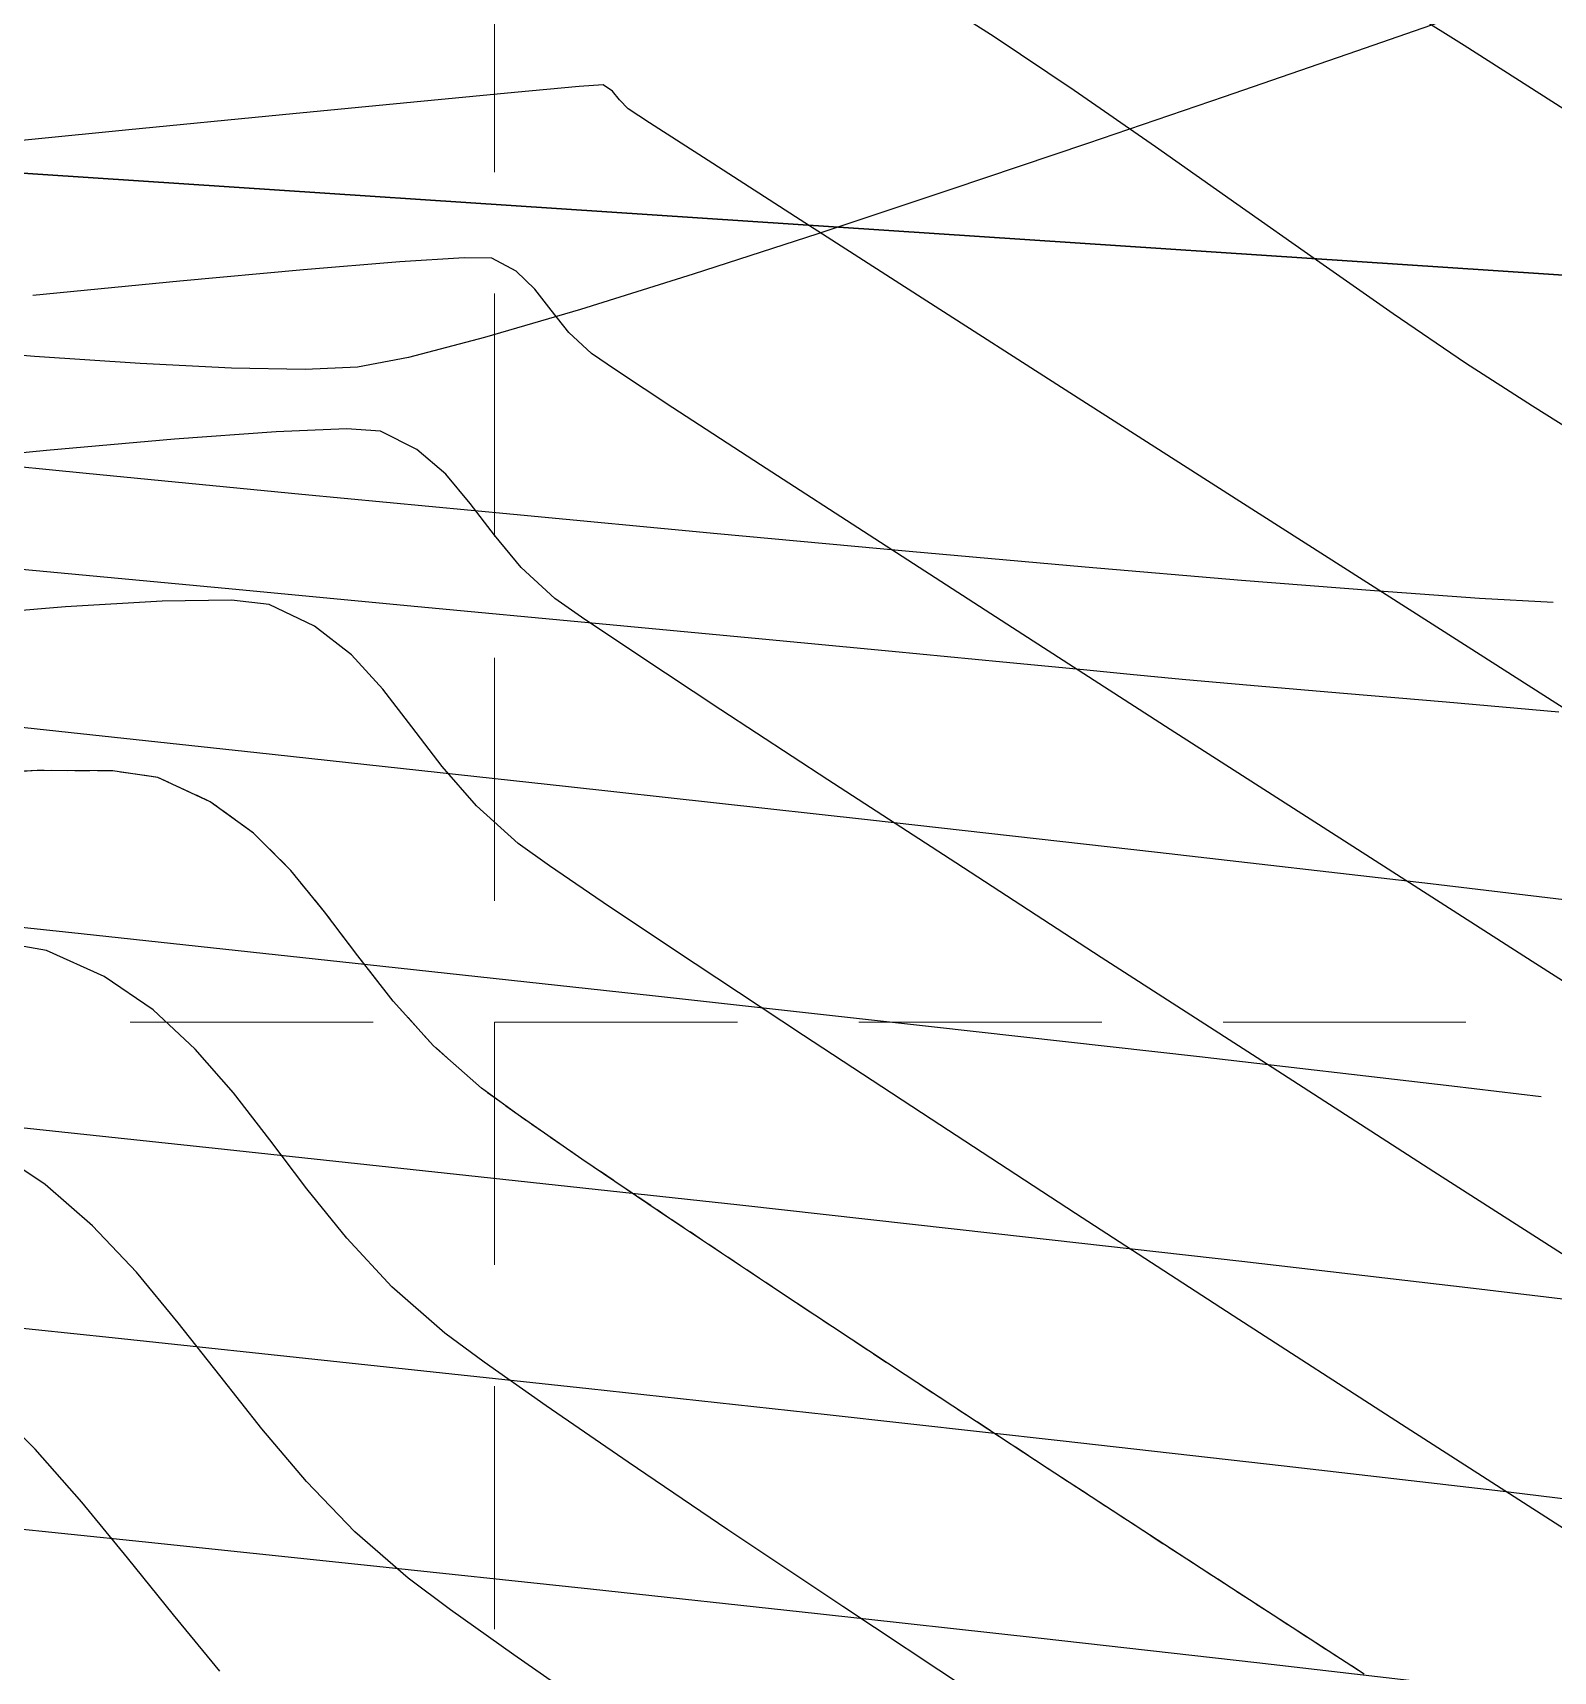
# Model space of a CAD drawing. Header units: inches. Extents: x 2547543 to 2548696, y 7125653 to 7126375.
# Drawn here: x 2547913.98 to 2547939.02, y 7125805.68 to 7125832.67 of the extents above; entities that cross this region are included whole.
import ezdxf

# ---------------------------------------------------------------- set-up
doc = ezdxf.new("R2010")
doc.units = ezdxf.units.IN
doc.header["$MEASUREMENT"] = 0
doc.linetypes.add('DASHED2', pattern=[0.375, 0.25, -0.125])
doc.linetypes.add('HIDDEN', pattern=[0.375, 0.25, -0.125])
for name, color, linetype in [('CONT-MJR', 6, 'Continuous'), ('CONT-MNR', 14, 'Continuous'), ('GRID', 254, 'HIDDEN'), ('V-100YR-LINE', 2, 'DASHED2'), ('V-AREA', 6, 'Continuous'), ('V-PROP-E', 3, 'Continuous'), ('V-TOPO-MAJR-E', 6, 'Continuous'), ('V-TOPO-MINR-E', 14, 'Continuous')]:
    doc.layers.add(name, color=color, linetype=linetype)

msp = doc.modelspace()

# ---------------------------------------------------------------- linework, layer by layer
at = {"layer": 'CONT-MJR', "color": 35, "extrusion": (0.08777152294051578, -0.9961406325216849, 0), "elevation": -6874690.301231584}
msp.add_lwpolyline([(3163527.567753972, 565), (3163525.449174487, 565)], dxfattribs=at)
at = {"layer": 'CONT-MJR', "color": 35, "extrusion": (0.07287548515807699, -0.9973410468154689, 0), "elevation": -6921198.102282679}
msp.add_lwpolyline([(3060441.226739746, 565.0000000000009), (3060439.549925094, 565.0000000000009)], dxfattribs=at)
at = {"layer": 'CONT-MJR', "color": 35, "extrusion": (0.04125547723404881, -0.9991486303839839, 0), "elevation": -7014643.815398176}
msp.add_lwpolyline([(2839729.281320843, 565), (2839728.123688196, 565)], dxfattribs=at)
at = {"layer": 'CONT-MJR', "color": 35, "elevation": 565}
for points in [[(2547919.707137979, 7125826.110133926), (2547919.143861894, 7125826.147502962)], [(2547920.306594815, 7125825.809177374), (2547919.707137979, 7125826.110133926)], [(2547921.185024237, 7125824.919045318), (2547920.779809097, 7125825.401248137)], [(2547921.580483646, 7125824.395268016), (2547921.185024237, 7125824.919045318)], [(2547923.943635014, 7125822.425117306), (2547923.014485636, 7125823.046767278)], [(2547929.178934283, 7125818.997628304), (2547927.074937813, 7125820.368023202)], [(2547934.218224983, 7125815.73576591), (2547931.576389498, 7125817.442701001)], [(2547937.055362261, 7125813.909347648), (2547934.218224983, 7125815.73576591)]]:
    msp.add_lwpolyline(points, dxfattribs=at)
at = {"layer": 'CONT-MJR', "color": 35, "extrusion": (0.09628706022591005, -0.9953536065303887, 0), "elevation": -6847385.232716126}
msp.add_lwpolyline([(3222200.409689536, 565.0000000000005), (3222197.927367536, 565.0000000000005)], dxfattribs=at)
at = {"layer": 'CONT-MJR', "color": 35, "extrusion": (0.6529266659377093, 0.7574211304865127, 0), "elevation": 7060856.150897035}
msp.add_lwpolyline([(2722792.383858102, 565), (2722793.008628475, 565)], dxfattribs=at)
at = {"layer": 'CONT-MJR', "color": 35, "extrusion": (0.7681717343890546, 0.640243849236923, 0), "elevation": 6519506.579380188}
msp.add_lwpolyline([(3842565.071019069, 565), (3842565.764422195, 565)], dxfattribs=at)
at = {"layer": 'CONT-MJR', "color": 35, "extrusion": (-0.6786477537336784, -0.7344639040499082, 0), "elevation": -6962801.972276941}
msp.add_lwpolyline([(-2964566.850818723, 565.0000000000009), (-2964567.600587599, 565.0000000000009)], dxfattribs=at)
at = {"layer": 'CONT-MJR', "color": 35, "extrusion": (-0.5727802353755594, -0.819708973943264, 0), "elevation": -7300501.042122757}
msp.add_lwpolyline([(-1992975.242081499, 565), (-1992975.778097014, 565)], dxfattribs=at)
at = {"layer": 'CONT-MJR', "color": 35, "extrusion": (0.5506976692618717, 0.8347047843816054, 0), "elevation": 7351093.848115473}
msp.add_lwpolyline([(1797407.853982069, 565.0000000000009), (1797409.495093485, 565.0000000000009)], dxfattribs=at)
at = {"layer": 'CONT-MJR', "color": 35, "extrusion": (-0.5477864266586717, -0.8366182108755007, 0), "elevation": -7357310.95508284}
msp.add_lwpolyline([(-1771785.48553529, 565), (-1771787.590987007, 565)], dxfattribs=at)
at = {"layer": 'CONT-MJR', "color": 35, "extrusion": (-0.5441470677578194, -0.8389898501475255, 0), "elevation": -7364938.004570242}
msp.add_lwpolyline([(-1739803.9353621, 565.0000000000009), (-1739806.792911825, 565.0000000000009)], dxfattribs=at)
at = {"layer": 'CONT-MJR', "color": 35, "extrusion": (-0.5398593132585144, -0.8417552624653113, 0), "elevation": -7373718.906475691}
msp.add_lwpolyline([(-1702194.034513065, 565.0000000000005), (-1702197.578726839, 565.0000000000005)], dxfattribs=at)
at = {"layer": 'CONT-MJR', "color": 35, "extrusion": (0.7085776115070971, 0.7056328850548971, 0), "elevation": 6833600.232175369}
msp.add_lwpolyline([(3251297.044705305, 570.0000000000009), (3251298.173342087, 570.0000000000009)], dxfattribs=at)
at = {"layer": 'CONT-MJR', "color": 35, "extrusion": (0.7498110102319872, 0.6616520603269417, 0), "elevation": 6625260.415053982}
msp.add_lwpolyline([(3657176.579761244, 570), (3657177.742305584, 570)], dxfattribs=at)
at = {"layer": 'CONT-MJR', "color": 35, "extrusion": (0.7722527259889972, 0.6353154548746339, 0), "elevation": 6494770.388256906}
msp.add_lwpolyline([(3884194.186086856, 570.0000000000009), (3884195.374418841, 570.0000000000009)], dxfattribs=at)
at = {"layer": 'CONT-MJR', "color": 35, "extrusion": (0.7794438115199545, 0.6264721419849775, 0), "elevation": 6450076.921063008}
msp.add_lwpolyline([(3957967.288927248, 570), (3957968.492014559, 570)], dxfattribs=at)
at = {"layer": 'CONT-MJR', "color": 35, "extrusion": (0.7727363899276568, 0.6347270844083878, 0), "elevation": 6491810.095614647}
msp.add_lwpolyline([(3889137.391588766, 570.0000000000009), (3889138.597469056, 570.0000000000009)], dxfattribs=at)
at = {"layer": 'CONT-MNR', "color": 35, "extrusion": (-0.5310210746794198, -0.8473586125403542, 0), "elevation": -7391144.050311334}
msp.add_lwpolyline([(-1624950.385049787, 561), (-1624953.226434036, 561)], dxfattribs=at)
at = {"layer": 'CONT-MNR', "color": 35}
for points, elevation in [([(2547929.810215679, 7125832.607003525), (2547928.533003634, 7125833.42311314)], 562), ([(2547923.374729867, 7125831.814612244), (2547922.978508566, 7125831.787953826)], 563), ([(2547932.469583573, 7125830.793286789), (2547931.12992137, 7125831.720956462)], 562), ([(2547920.252892991, 7125831.533379711), (2547918.090244561, 7125831.322797825)], 563), ([(2547925.101655465, 7125830.56924926), (2547924.135460569, 7125831.192565461)], 563), ([(2547928.626289688, 7125828.304416083), (2547926.619274555, 7125829.593038267)], 563), ([(2547921.540933923, 7125828.962373085), (2547921.08497364, 7125828.967856337)], 564), ([(2547921.942057537, 7125828.74818227), (2547921.540933923, 7125828.962373085)], 564), ([(2547936.382937926, 7125828.043690522), (2547935.118628984, 7125828.92633898)], 562), ([(2547918.439497515, 7125828.768003814), (2547916.398778687, 7125828.58033851)], 564), ([(2547923.574792033, 7125827.119735717), (2547923.178913465, 7125827.388144816)], 564), ([(2547938.678442618, 7125826.521618702), (2547937.577054848, 7125827.232678816)], 562), ([(2547925.964909896, 7125825.557761394), (2547924.521957174, 7125826.497446808)], 564), ([(2547927.848151204, 7125824.337162783), (2547925.964909896, 7125825.557761394)], 564), ([(2547930.116182103, 7125822.87213428), (2547927.848151204, 7125824.337162783)], 564), ([(2547916.108778215, 7125823.31173948), (2547914.519487828, 7125823.216420218)], 566), ([(2547917.249065903, 7125823.329193513), (2547916.108778215, 7125823.31173948)], 566), ([(2547918.620510056, 7125822.899747021), (2547917.873342035, 7125823.257894768)], 566), ([(2547919.226416052, 7125822.42439729), (2547918.620510056, 7125822.899747021)], 566), ([(2547915.293533171, 7125820.514272156), (2547914.051519533, 7125820.519373968)], 567), ([(2547917.615291521, 7125819.488686016), (2547916.900987219, 7125820.007334243)], 567), ([(2547918.228106422, 7125818.875338372), (2547917.615291521, 7125819.488686016)], 567), ([(2547918.785079347, 7125818.192918759), (2547918.228106422, 7125818.875338372)], 567), ([(2547923.479441527, 7125818.276217879), (2547922.490210549, 7125818.948939632)], 566), ([(2547924.889523417, 7125817.334366517), (2547923.479441527, 7125818.276217879)], 566), ([(2547941.926221735, 7125815.297387471), (2547938.67402241, 7125817.375302481)], 564), ([(2547917.883056428, 7125814.435112151), (2547917.283830895, 7125815.210422864)], 568), ([(2547921.972135414, 7125814.845879355), (2547921.367499794, 7125815.285069477)], 567), ([(2547923.021714913, 7125814.120784479), (2547921.972135414, 7125814.845879355)], 567), ([(2547931.150135855, 7125813.225073293), (2547928.77434445, 7125814.775690373)], 566), ([(2547924.467013283, 7125813.143123348), (2547923.021714913, 7125814.120784479)], 567), ([(2547919.148967478, 7125812.81453718), (2547918.49182512, 7125813.628982577)], 568), ([(2547921.411760054, 7125810.772250568), (2547920.763695236, 7125811.250711029)], 568), ([(2547917.752949491, 7125809.674801548), (2547917.056680453, 7125810.55481036)], 569), ([(2547930.684971534, 7125809.028127383), (2547928.347866601, 7125810.563456304)], 567), ([(2547923.784140999, 7125809.125600044), (2547922.432190178, 7125810.054508008)], 568), ([(2547927.3192263, 7125806.746754677), (2547925.426767909, 7125808.013643368)], 568), ([(2547921.900067776, 7125805.953114378), (2547920.859266293, 7125806.694960471)], 569), ([(2547923.243223046, 7125805.01840991), (2547921.900067776, 7125805.953114378)], 569)]:
    msp.add_lwpolyline(points, dxfattribs=dict(at, elevation=elevation))
at = {"layer": 'CONT-MNR', "color": 35, "extrusion": (-0.5574163905399293, -0.8302330802596564, 0), "elevation": -7336359.792886745}
msp.add_lwpolyline([(-1856678.687206398, 562), (-1856680.276766874, 562)], dxfattribs=at)
at = {"layer": 'CONT-MNR', "color": 35, "extrusion": (-0.5391748781382254, -0.8421938320746775, 0), "elevation": -7375116.072014738}
msp.add_lwpolyline([(-1696209.600711173, 561.0000000000009), (-1696212.560570167, 561.0000000000009)], dxfattribs=at)
at = {"layer": 'CONT-MNR', "color": 35, "extrusion": (0.09487530438705902, -0.9954891644902335, 0), "elevation": -6851953.369915158}
msp.add_lwpolyline([(3212494.104202087, 563.0000000000009), (3212492.439480493, 563.0000000000009)], dxfattribs=at)
at = {"layer": 'CONT-MNR', "color": 35, "extrusion": (0.09007862728924083, -0.9959346569457688, 0), "elevation": -6867349.432846282}
msp.add_lwpolyline([(3179449.943278088, 563), (3179448.870513667, 563)], dxfattribs=at)
at = {"layer": 'CONT-MNR', "color": 35, "extrusion": (-0.5513420768575054, -0.8342792783513521, 0), "elevation": -7349711.18904516}
msp.add_lwpolyline([(-1803091.054735431, 563), (-1803091.237641426, 563)], dxfattribs=at)
at = {"layer": 'CONT-MNR', "color": 35, "extrusion": (0.7824255516771708, 0.6227441337200014, 0), "elevation": 6431130.369123411}
msp.add_lwpolyline([(3988728.197093131, 563), (3988728.379995439, 563)], dxfattribs=at)
at = {"layer": 'CONT-MNR', "color": 35, "extrusion": (0.7231877709676072, 0.6906514663148873, 0), "elevation": 6764093.241683781}
msp.add_lwpolyline([(3393586.846138295, 563.0000000000009), (3393587.051005932, 563.0000000000009)], dxfattribs=at)
at = {"layer": 'CONT-MNR', "color": 35, "extrusion": (0.09801104653279642, -0.9951853268399541, 0), "elevation": -6841798.655480224}
msp.add_lwpolyline([(3234060.88276506, 563.0000000000009), (3234058.285548686, 563.0000000000009)], dxfattribs=at)
at = {"layer": 'CONT-MNR', "color": 35, "extrusion": (-0.5460816778278063, -0.837731938713553, 0), "elevation": -7360911.066763646}
msp.add_lwpolyline([(-1756808.427859428, 563), (-1756808.848927947, 563)], dxfattribs=at)
at = {"layer": 'CONT-MNR', "color": 35, "extrusion": (0.09866880169802043, -0.9951203281872383, 0), "elevation": -6839659.581476988}
msp.add_lwpolyline([(3238579.726665243, 563), (3238576.788928149, 563)], dxfattribs=at)
at = {"layer": 'CONT-MNR', "color": 35, "extrusion": (-0.5755212951181823, -0.8177867930368465, 0), "elevation": -7293799.706933618}
msp.add_lwpolyline([(-2017400.208770019, 562), (-2017401.843770234, 562)], dxfattribs=at)
at = {"layer": 'CONT-MNR', "color": 35, "extrusion": (-0.5409923429915052, -0.8410275172814273, 0), "elevation": -7371427.562735264}
msp.add_lwpolyline([(-1712142.848472237, 563), (-1712144.652954325, 563)], dxfattribs=at)
at = {"layer": 'CONT-MNR', "color": 35, "extrusion": (-0.5766325944677866, -0.8170035807738845, 0), "elevation": -7291050.18679169}
msp.add_lwpolyline([(-2027313.106029037, 562), (-2027314.711852879, 562)], dxfattribs=at)
at = {"layer": 'CONT-MNR', "color": 35, "extrusion": (0.08297000286000797, -0.9965520451162652, 0), "elevation": -6889858.431690349}
msp.add_lwpolyline([(3130364.95728675, 564.0000000000009), (3130363.364931896, 564.0000000000009)], dxfattribs=at)
at = {"layer": 'CONT-MNR', "color": 35, "extrusion": (0.06385401807698404, -0.9979592498571392, 0), "elevation": -6948591.932353551}
msp.add_lwpolyline([(2997734.226382476, 564.0000000000005), (2997733.165606059, 564.0000000000005)], dxfattribs=at)
at = {"layer": 'CONT-MNR', "color": 35, "extrusion": (-0.6951913850316137, -0.71882469224271, 0), "elevation": -6893515.040737793}
msp.add_lwpolyline([(-3122305.124171565, 564), (-3122305.551088966, 564)], dxfattribs=at)
at = {"layer": 'CONT-MNR', "color": 35, "extrusion": (0.09639233243753102, -0.9953434172421359, 0), "elevation": -6847046.965301701}
msp.add_lwpolyline([(3222927.052616504, 564.0000000000009), (3222924.621119377, 564.0000000000009)], dxfattribs=at)
at = {"layer": 'CONT-MNR', "color": 35, "extrusion": (0.7892031781250133, 0.614132187429855, 0), "elevation": 6387028.950579826}
msp.add_lwpolyline([(4058964.956640644, 564), (4058965.396472524, 564)], dxfattribs=at)
at = {"layer": 'CONT-MNR', "color": 35, "extrusion": (0.7822320300336838, 0.6229871998599827, 0), "elevation": 6432366.301812606}
msp.add_lwpolyline([(3986727.401240455, 564), (3986727.868075176, 564)], dxfattribs=at)
at = {"layer": 'CONT-MNR', "color": 35, "extrusion": (-0.5396778397668296, -0.8418716227932903, 0), "elevation": -7374093.255301216}
msp.add_lwpolyline([(-1700619.92686851, 563.0000000000005), (-1700622.818500623, 563.0000000000005)], dxfattribs=at)
at = {"layer": 'CONT-MNR', "color": 35, "extrusion": (-0.5618419913929853, -0.8272445688595149, 0), "elevation": -7326340.199102292}
msp.add_lwpolyline([(-1895821.440318936, 562), (-1895822.883806107, 562)], dxfattribs=at)
at = {"layer": 'CONT-MNR', "color": 35, "extrusion": (-0.6891412404889695, -0.7246270424551683, 0), "elevation": -6919446.165504438}
msp.add_lwpolyline([(-3064407.488237359, 564), (-3064407.997506496, 564)], dxfattribs=at)
at = {"layer": 'CONT-MNR', "color": 35, "extrusion": (-0.5490953681137033, -0.8357597003421957, 0), "elevation": -7354532.17150663}
msp.add_lwpolyline([(-1783305.688764476, 564), (-1783306.822062889, 564)], dxfattribs=at)
at = {"layer": 'CONT-MNR', "color": 35, "extrusion": (-0.5390902314176726, -0.8422480171481795, 0), "elevation": -7375278.190697195}
msp.add_lwpolyline([(-1695470.380604019, 563), (-1695473.704711284, 563)], dxfattribs=at)
at = {"layer": 'CONT-MNR', "color": 35, "extrusion": (-0.5325111330149728, -0.8464229989875689, 0), "elevation": -7388269.167203808}
msp.add_lwpolyline([(-1637947.044622991, 562), (-1637948.057251493, 562)], dxfattribs=at)
at = {"layer": 'CONT-MNR', "color": 35, "extrusion": (-0.5384779765265985, -0.842639584161473, 0), "elevation": -7376508.443722691}
msp.add_lwpolyline([(-1690106.190055822, 563), (-1690109.872572512, 563)], dxfattribs=at)
at = {"layer": 'CONT-MNR', "color": 35, "extrusion": (0.08205294548228256, -0.9966279717816883, 0), "elevation": -6892730.848294699}
msp.add_lwpolyline([(3124017.663723581, 566), (3124015.685769639, 566)], dxfattribs=at)
at = {"layer": 'CONT-MNR', "color": 35, "extrusion": (-0.1134725985285813, -0.9935411261659839, 0), "elevation": -7368917.326434066}
msp.add_lwpolyline([(1722875.511529964, 566), (1722874.883195498, 566)], dxfattribs=at)
at = {"layer": 'CONT-MNR', "color": 35, "extrusion": (-0.537813334517115, -0.8430639461011138, 0), "elevation": -7377838.905835907}
msp.add_lwpolyline([(-1684284.854425333, 563), (-1684288.821286652, 563)], dxfattribs=at)
at = {"layer": 'CONT-MNR', "color": 35, "extrusion": (-0.5415059375148422, -0.8406969249593885, 0), "elevation": -7370376.662694057}
msp.add_lwpolyline([(-1716635.291767927, 564), (-1716638.381254068, 564)], dxfattribs=at)
at = {"layer": 'CONT-MNR', "color": 35, "extrusion": (0.7365994160070439, 0.6763292839572169, 0), "elevation": 6696198.192110078}
msp.add_lwpolyline([(3525643.485900391, 566), (3525644.250398146, 566)], dxfattribs=at)
at = {"layer": 'CONT-MNR', "color": 35, "extrusion": (0.7910578343879979, 0.6117413690877633, 0), "elevation": 6374711.895750458}
msp.add_lwpolyline([(4078268.511977778, 566.0000000000009), (4078269.29761484, 566.0000000000009)], dxfattribs=at)
at = {"layer": 'CONT-MNR', "color": 35, "extrusion": (0.7948342128715109, 0.6068266425009089, 0), "elevation": 6349312.343762022}
msp.add_lwpolyline([(4117699.82294628, 566.0000000000009), (4117700.641251505, 566.0000000000009)], dxfattribs=at)
at = {"layer": 'CONT-MNR', "color": 35, "extrusion": (-0.5404927391797265, -0.8413486785477209, 0), "elevation": -7372439.381047116}
msp.add_lwpolyline([(-1707751.384790994, 564), (-1707754.797303753, 564)], dxfattribs=at)
at = {"layer": 'CONT-MNR', "color": 35, "extrusion": (0.05091973713309338, -0.9987027487547518, 0), "elevation": -6986837.426090712}
msp.add_lwpolyline([(2907453.67454754, 567.0000000000009), (2907452.003064512, 567.0000000000009)], dxfattribs=at)
at = {"layer": 'CONT-MNR', "color": 35, "extrusion": (-0.1440769872918581, -0.9895664817145445, 0), "elevation": -7418569.095004736}
msp.add_lwpolyline([(1494665.574927977, 567.0000000000009), (1494664.821049451, 567.0000000000009)], dxfattribs=at)
at = {"layer": 'CONT-MNR', "color": 35, "extrusion": (0.7547280450771913, 0.6560377870016034, 0), "elevation": 6597794.794522613}
msp.add_lwpolyline([(3706523.510816953, 566), (3706524.371956952, 566)], dxfattribs=at)
at = {"layer": 'CONT-MNR', "color": 35, "extrusion": (0.4196949111543826, 0.9076652365002833, 0), "elevation": 7537206.859604071}
msp.add_lwpolyline([(678014.7983626337, 567.0000000000009), (678015.7474362496, 567.0000000000009)], dxfattribs=at)
at = {"layer": 'CONT-MNR', "color": 35, "extrusion": (0.6706753353946115, 0.7417510326877378, 0), "elevation": 6994412.261595744}
msp.add_lwpolyline([(2889187.508595947, 566), (2889188.433056537, 566)], dxfattribs=at)
at = {"layer": 'CONT-MNR', "color": 35, "extrusion": (0.5810730634741436, 0.8138513960820943, 0), "elevation": 7279886.826704074}
msp.add_lwpolyline([(2066991.170655632, 566), (2066991.808248933, 566)], dxfattribs=at)
at = {"layer": 'CONT-MNR', "color": 35, "extrusion": (0.5394787407734438, 0.8419992210527866, 0), "elevation": 7374491.426798669}
msp.add_lwpolyline([(1698864.60579257, 564), (1698868.274923886, 564)], dxfattribs=at)
at = {"layer": 'CONT-MNR', "color": 35, "extrusion": (0.798741004700914, 0.6016750014828391, 0), "elevation": 6322553.882081445}
msp.add_lwpolyline([(4158663.235176877, 567), (4158664.143937212, 567)], dxfattribs=at)
at = {"layer": 'CONT-MNR', "color": 35, "extrusion": (-0.1745570991494953, -0.9846470530786722, 0), "elevation": -7461171.76738532}
msp.add_lwpolyline([(1264934.172996238, 568.0000000000009), (1264933.349366739, 568.0000000000009)], dxfattribs=at)
at = {"layer": 'CONT-MNR', "color": 35, "extrusion": (-0.4101999778353224, -0.9119956020639031, 0), "elevation": -7543868.62055058}
msp.add_lwpolyline([(-599322.6114219665, 568), (-599323.6523897033, 568)], dxfattribs=at)
at = {"layer": 'CONT-MNR', "color": 35, "extrusion": (0.7873920091866713, 0.6164526128332793, 0), "elevation": 6398940.118095854}
msp.add_lwpolyline([(4040139.258582867, 567), (4040140.203069496, 567)], dxfattribs=at)
at = {"layer": 'CONT-MNR', "color": 35, "extrusion": (0.5515316056722883, 0.8341539953417161, 0), "elevation": 7349290.104988327}
msp.add_lwpolyline([(1804749.614076489, 566.0000000000009), (1804751.749724031, 566.0000000000009)], dxfattribs=at)
at = {"layer": 'CONT-MNR', "color": 35, "extrusion": (-0.5632954671484608, -0.8262555395820336, 0), "elevation": -7322974.932297323}
msp.add_lwpolyline([(-1908710.503188157, 568), (-1908711.475743352, 568)], dxfattribs=at)
at = {"layer": 'CONT-MNR', "color": 35, "extrusion": (0.7427680415546613, 0.6695488305157833, 0), "elevation": 6663595.738230454}
msp.add_lwpolyline([(3586871.142657141, 567), (3586872.133371363, 567)], dxfattribs=at)
at = {"layer": 'CONT-MNR', "color": 35, "extrusion": (-0.6800511482146168, -0.733164671688415, 0), "elevation": -6957110.145602847}
msp.add_lwpolyline([(-2977876.828716902, 568), (-2977877.778886453, 568)], dxfattribs=at)
at = {"layer": 'CONT-MNR', "color": 35, "extrusion": (0.7542451124274586, 0.6565929563887282, 0), "elevation": 6600514.233890215}
msp.add_lwpolyline([(3701666.752498223, 568), (3701667.709731892, 568)], dxfattribs=at)
at = {"layer": 'CONT-MNR', "color": 35, "extrusion": (-0.6644380058857743, -0.7473433858237697, 0), "elevation": -7018366.714473912}
msp.add_lwpolyline([(-2830490.316721908, 567), (-2830491.373905646, 567)], dxfattribs=at)
at = {"layer": 'CONT-MNR', "color": 35, "extrusion": (0.5487863476593783, 0.8359626454708846, 0), "elevation": 7355183.497190374}
msp.add_lwpolyline([(1780576.586175976, 566.0000000000005), (1780579.102271778, 566.0000000000005)], dxfattribs=at)
at = {"layer": 'CONT-MNR', "color": 35, "extrusion": (0.7980134686012916, 0.6026396136422958, 0), "elevation": 6327570.845631806}
msp.add_lwpolyline([(4151018.635165195, 568.0000000000009), (4151019.64533558, 568.0000000000009)], dxfattribs=at)
at = {"layer": 'CONT-MNR', "color": 35, "extrusion": (-0.5530560751234804, -0.8331440318270371, 0), "elevation": -7345968.577585714}
msp.add_lwpolyline([(-1818195.062520702, 569.0000000000005), (-1818196.089468302, 569.0000000000005)], dxfattribs=at)
at = {"layer": 'CONT-MNR', "color": 35, "extrusion": (-0.6588711584139834, -0.7522558053017707, 0), "elevation": -7039181.89620693}
msp.add_lwpolyline([(-2778308.85932616, 569), (-2778309.892788037, 569)], dxfattribs=at)
at = {"layer": 'CONT-MNR', "color": 35, "extrusion": (-0.5445676071635156, -0.8387169494103497, 0), "elevation": -7364061.099848267}
msp.add_lwpolyline([(-1743490.917043771, 566), (-1743494.01552275, 566)], dxfattribs=at)
at = {"layer": 'CONT-MNR', "color": 35, "extrusion": (0.7286631581668341, 0.6848722522706956, 0), "elevation": 6736843.376901461}
msp.add_lwpolyline([(3447320.108177951, 569), (3447321.162989687, 569)], dxfattribs=at)
at = {"layer": 'CONT-MNR', "color": 35, "extrusion": (-0.5554584461830189, -0.8315442950101614, 0), "elevation": -7340695.431911546}
msp.add_lwpolyline([(-1839378.886831475, 567.0000000000005), (-1839381.041608127, 567.0000000000005)], dxfattribs=at)
at = {"layer": 'CONT-MNR', "color": 35, "extrusion": (0.7322231004951002, 0.6810648508779046, 0), "elevation": 6718785.900984431}
msp.add_lwpolyline([(3482385.484451838, 568), (3482386.577367637, 568)], dxfattribs=at)
at = {"layer": 'CONT-MNR', "color": 35, "extrusion": (0.7691145777089724, 0.6391109186640055, 0), "elevation": 6513823.511432592}
msp.add_lwpolyline([(3852164.268393714, 569), (3852165.348872899, 569)], dxfattribs=at)
at = {"layer": 'CONT-MNR', "color": 35, "extrusion": (-0.659474744707141, -0.7517267196883795, 0), "elevation": -7036952.111787492}
msp.add_lwpolyline([(-2783952.4376754, 568), (-2783953.595518002, 568)], dxfattribs=at)
at = {"layer": 'CONT-MNR', "color": 35, "extrusion": (0.5519533013849992, 0.833875022464518, 0), "elevation": 7348372.906977423}
msp.add_lwpolyline([(1808460.857228565, 567), (1808463.362473391, 567)], dxfattribs=at)
at = {"layer": 'CONT-MNR', "color": 35, "extrusion": (0.7864433617720115, 0.6176623986651101, 0), "elevation": 6405137.695289353}
msp.add_lwpolyline([(4030293.847246546, 569.0000000000009), (4030294.951137544, 569.0000000000009)], dxfattribs=at)
at = {"layer": 'CONT-MNR', "color": 35, "extrusion": (-0.5426417668801163, -0.8399642330702097, 0), "elevation": -7368042.094689504}
msp.add_lwpolyline([(-1726586.445588653, 566), (-1726589.746001089, 566)], dxfattribs=at)
at = {"layer": 'CONT-MNR', "color": 35, "extrusion": (-0.5753122495181069, -0.8179338699151757, 0), "elevation": -7294292.380225181}
msp.add_lwpolyline([(-2015533.756892747, 568), (-2015535.004463195, 568)], dxfattribs=at)
at = {"layer": 'CONT-MNR', "color": 35, "extrusion": (0.540671695759003, 0.841233687749774, 0), "elevation": 7372068.371059595}
msp.add_lwpolyline([(1709310.160808288, 566.0000000000009), (1709313.603651977, 566.0000000000009)], dxfattribs=at)
at = {"layer": 'CONT-MNR', "color": 35, "extrusion": (0.7631325618710082, 0.6462419771356483, 0), "elevation": 6549396.335181052}
msp.add_lwpolyline([(3791364.850714809, 569), (3791365.986291423, 569)], dxfattribs=at)
at = {"layer": 'CONT-MNR', "color": 35, "extrusion": (-0.5605749211527606, -0.8281037119676354, 0), "elevation": -7329211.16208033}
msp.add_lwpolyline([(-1884602.761674615, 568.0000000000005), (-1884604.745275082, 568.0000000000005)], dxfattribs=at)
at = {"layer": 'CONT-MNR', "color": 35, "extrusion": (0.5464248352456177, 0.837508148871878, 0), "elevation": 7360175.733114305}
msp.add_lwpolyline([(1759803.284822655, 567.0000000000009), (1759806.312761874, 567.0000000000009)], dxfattribs=at)
at = {"layer": 'CONT-MNR', "color": 35, "extrusion": (0.7214721225965445, 0.6924434823984098, 0), "elevation": 6772472.02493892}
msp.add_lwpolyline([(3376781.708676135, 569.0000000000009), (3376782.856201811, 569.0000000000009)], dxfattribs=at)
at = {"layer": 'CONT-MNR', "color": 35, "extrusion": (0.6562001108325526, 0.7545869164936176, 0), "elevation": 7048986.386228226}
msp.add_lwpolyline([(2753328.268218135, 569.0000000000009), (2753329.432414358, 569.0000000000009)], dxfattribs=at)
at = {"layer": 'CONT-MNR', "color": 35, "extrusion": (-0.5438518198138433, -0.8391812665242062, 0), "elevation": -7365542.175721648}
msp.add_lwpolyline([(-1737202.280273827, 567), (-1737205.480437733, 567)], dxfattribs=at)
at = {"layer": 'CONT-MNR', "color": 35, "extrusion": (-0.5976941165101352, -0.8017242313221978, 0), "elevation": -7235809.201984666}
msp.add_lwpolyline([(-2216322.844601343, 569), (-2216323.716940716, 569)], dxfattribs=at)
at = {"layer": 'CONT-MNR', "color": 35, "extrusion": (0.5527055062758344, 0.8333766395408343, 0), "elevation": 7346734.33955482}
msp.add_lwpolyline([(1815086.996894424, 568), (1815089.5184977, 568)], dxfattribs=at)
at = {"layer": 'GRID', "color": 252, "linetype": 'HIDDEN', "lineweight": 0, "ltscale": 16}
for p, q in [((2547921.583313597, 7126356.376313465), (2547921.583313597, 7125726.296813901)), ((2547561.583313602, 7125816.376313472), (2548677.583313586, 7125816.376313472))]:
    msp.add_line(p, q, dxfattribs=at)
at = {"layer": 'V-100YR-LINE', "color": 5}
for p, q in [((2547914.051519533, 7125820.519373968, 567), (2547912.382204837, 7125820.434262492, 567)), ((2547915.293533171, 7125820.514272156, 567), (2547914.051519533, 7125820.519373968, 567)), ((2547916.039546091, 7125820.405655609, 567), (2547915.293533171, 7125820.514272156, 567)), ((2547916.900987219, 7125820.007334243, 567), (2547916.039546091, 7125820.405655609, 567)), ((2547917.615291521, 7125819.488686016, 567), (2547916.900987219, 7125820.007334243, 567)), ((2547918.228106422, 7125818.875338372, 567), (2547917.615291521, 7125819.488686016, 567)), ((2547918.785079347, 7125818.192918759, 567), (2547918.228106422, 7125818.875338372, 567)), ((2547919.331857722, 7125817.467054617, 567), (2547918.785079347, 7125818.192918759, 567)), ((2547919.914088971, 7125816.723373394, 567), (2547919.331857722, 7125817.467054617, 567)), ((2547920.57742052, 7125815.987502531, 567), (2547919.914088971, 7125816.723373394, 567)), ((2547921.367499794, 7125815.285069477, 567), (2547920.57742052, 7125815.987502531, 567)), ((2547921.972135414, 7125814.845879355, 567), (2547921.367499794, 7125815.285069477, 567)), ((2547923.021714913, 7125814.120784479, 567), (2547921.972135414, 7125814.845879355, 567)), ((2547924.467013283, 7125813.143123348, 567), (2547923.021714913, 7125814.120784479, 567)), ((2547926.258805515, 7125811.946234457, 567), (2547924.467013283, 7125813.143123348, 567)), ((2547928.347866601, 7125810.563456304, 567), (2547926.258805515, 7125811.946234457, 567)), ((2547930.684971534, 7125809.028127383, 567), (2547928.347866601, 7125810.563456304, 567)), ((2547933.220895304, 7125807.373586195, 567), (2547930.684971534, 7125809.028127383, 567)), ((2547935.906412904, 7125805.633171231, 567), (2547933.220895304, 7125807.373586195, 567))]:
    msp.add_line(p, q, dxfattribs=at)
at = {"layer": 'V-AREA', "color": 7}
msp.add_line((2547877.130776349, 7125832.795139994), (2547980.005037793, 7125825.976318061), dxfattribs=at)
at = {"layer": 'V-PROP-E', "color": 7}
msp.add_line((2547980.005037793, 7125825.97631806), (2547877.13077635, 7125832.795139995), dxfattribs=at)
at = {"layer": 'V-TOPO-MAJR-E', "color": 35, "extrusion": (-0.1056961685592284, -0.9943984714147036, 0), "elevation": -7355207.184858718}
msp.add_lwpolyline([(1780470.914772704, 565), (1780466.232515633, 565)], dxfattribs=at)
at = {"layer": 'V-TOPO-MAJR-E', "color": 35, "elevation": 565}
for points in [[(2547919.490502674, 7125817.320603954), (2547914.774447191, 7125817.827639335)], [(2547928.781911643, 7125816.300157282), (2547924.18638921, 7125816.808939909)]]:
    msp.add_lwpolyline(points, dxfattribs=at)
at = {"layer": 'V-TOPO-MAJR-E', "color": 35, "extrusion": (-0.1083189528667122, -0.994116192630348, 0), "elevation": -7359878.355338129}
msp.add_lwpolyline([(1761071.676219631, 565.0000000000009), (1761066.952539874, 565.0000000000009)], dxfattribs=at)
at = {"layer": 'V-TOPO-MAJR-E', "color": 35, "extrusion": (-0.1121743324943761, -0.9936885423156702, 0), "elevation": -7366654.222466682}
msp.add_lwpolyline([(1732518.393279248, 565.0000000000009), (1732513.950274234, 565.0000000000009)], dxfattribs=at)
at = {"layer": 'V-TOPO-MAJR-E', "color": 35, "extrusion": (-0.1148973152734364, -0.9933773738831364, 0), "elevation": -7371374.871750405}
msp.add_lwpolyline([(1712326.265089157, 565), (1712322.08318521, 565)], dxfattribs=at)
at = {"layer": 'V-TOPO-MAJR-E', "color": 35, "extrusion": (-0.1185000503906986, -0.9929540462969079, 0), "elevation": -7377537.860921874}
msp.add_lwpolyline([(1685576.706597884, 565), (1685575.227823372, 565)], dxfattribs=at)
at = {"layer": 'V-TOPO-MINR-E', "color": 35, "extrusion": (0.3270097558566202, -0.9450209625053794, 0), "elevation": -5900861.109732526}
msp.add_lwpolyline([(4738071.589424217, 561), (4738069.428716445, 561)], dxfattribs=at)
at = {"layer": 'V-TOPO-MINR-E', "color": 35, "extrusion": (0.3257933952368841, -0.9454409889675947, 0), "elevation": -5906953.356640102}
msp.add_lwpolyline([(4730472.047287606, 561), (4730469.741286393, 561)], dxfattribs=at)
at = {"layer": 'V-TOPO-MINR-E', "color": 35}
for points, elevation in [([(2547933.600917401, 7125831.62136631), (2547931.350317803, 7125830.851757348)], 561), ([(2547921.416331013, 7125827.652023158), (2547920.168372719, 7125827.326387567)], 561), ([(2547920.168372719, 7125827.326387567), (2547919.325039721, 7125827.167072097)], 561), ([(2547917.253357242, 7125827.149382586), (2547915.746609694, 7125827.22397718)], 561), ([(2547919.325039721, 7125827.167072097), (2547918.465944836, 7125827.127846485)], 561), ([(2547918.409915196, 7125825.07042843), (2547914.857334779, 7125825.416303526)], 562), ([(2547936.074052865, 7125823.478198918), (2547933.887846733, 7125823.653018317)], 562), ([(2547937.806336916, 7125823.355023575), (2547936.074052865, 7125823.478198918)], 562), ([(2547923.248641641, 7125822.943392633), (2547920.318399129, 7125823.219916796)], 563), ([(2547925.874293058, 7125822.695211546), (2547923.248641641, 7125822.943392633)], 563), ([(2547934.096111271, 7125821.914764663), (2547932.906817494, 7125822.019823555)], 563), ([(2547935.564430906, 7125821.788862376), (2547934.096111271, 7125821.914764663)], 563), ([(2547917.671298855, 7125820.812190039), (2547912.570756486, 7125821.360897429)], 564), ([(2547927.725584979, 7125819.708674731), (2547922.752115447, 7125820.258701914)], 564), ([(2547936.999997742, 7125818.651969894), (2547932.504086171, 7125819.170350167)], 564), ([(2547941.125698409, 7125818.161775592), (2547936.999997742, 7125818.651969894)], 564), ([(2547927.061780187, 7125809.906971877), (2547923.135299644, 7125810.335149946)], 567), ([(2547930.901704127, 7125809.480572759), (2547927.061780187, 7125809.906971877)], 567), ([(2547934.589696876, 7125809.062010806), (2547930.901704127, 7125809.480572759)], 567), ([(2547926.905468574, 7125806.629273598), (2547923.166846564, 7125807.033849012)], 568)]:
    msp.add_lwpolyline(points, dxfattribs=dict(at, elevation=elevation))
at = {"layer": 'V-TOPO-MINR-E', "color": 35, "extrusion": (0.3202020556731349, -0.9473492722025486, 0), "elevation": -5934797.815165006}
msp.add_lwpolyline([(4695486.597457378, 561.0000000000005), (4695484.219085651, 561.0000000000005)], dxfattribs=at)
at = {"layer": 'V-TOPO-MINR-E', "color": 35, "extrusion": (0.3153895732105599, -0.9489622843454112, 0), "elevation": -5958553.729724481}
msp.add_lwpolyline([(4665301.127318174, 561.0000000000009), (4665298.821815121, 561.0000000000009)], dxfattribs=at)
at = {"layer": 'V-TOPO-MINR-E', "color": 35, "extrusion": (-0.3084833945557992, 0.9512297279224043, 0), "elevation": 5992307.584179646}
msp.add_lwpolyline([(-4621863.851675663, 561.0000000000009), (-4621861.691671932, 561.0000000000009)], dxfattribs=at)
at = {"layer": 'V-TOPO-MINR-E', "color": 35, "extrusion": (-0.2982204455347539, 0.9544970224495481, 0), "elevation": 6041738.988174841}
msp.add_lwpolyline([(-4557054.495957827, 561.0000000000005), (-4557052.55396992, 561.0000000000005)], dxfattribs=at)
at = {"layer": 'V-TOPO-MINR-E', "color": 35, "extrusion": (0.2818781104113875, -0.9594502232377174, 0), "elevation": -6118673.657175029}
msp.add_lwpolyline([(4453220.257057591, 561.0000000000009), (4453218.605360454, 561.0000000000009)], dxfattribs=at)
at = {"layer": 'V-TOPO-MINR-E', "color": 35, "extrusion": (-0.08193342087720203, -0.996637805094388, 0), "elevation": -7310628.234066475}
msp.add_lwpolyline([(1955504.01067903, 561), (1955502.087142531, 561)], dxfattribs=at)
at = {"layer": 'V-TOPO-MINR-E', "color": 35, "extrusion": (-0.06871159241603599, -0.9976365656227987, 0), "elevation": -7284057.147241483}
msp.add_lwpolyline([(2052266.979102931, 561.0000000000009), (2052265.233402333, 561.0000000000009)], dxfattribs=at)
at = {"layer": 'V-TOPO-MINR-E', "color": 35, "extrusion": (-0.01775764898839616, -0.9998423205197933, 0), "elevation": -7169948.572898229}
msp.add_lwpolyline([(2420978.774597228, 561), (2420977.561818404, 561)], dxfattribs=at)
at = {"layer": 'V-TOPO-MINR-E', "color": 35, "extrusion": (-0.0983498199347716, -0.9951519044441398, 0), "elevation": -7341865.701198915}
msp.add_lwpolyline([(1834738.676058155, 562.0000000000005), (1834735.104627085, 562.0000000000005)], dxfattribs=at)
at = {"layer": 'V-TOPO-MINR-E', "color": 35, "extrusion": (-0.09533278889121907, -0.9954454577535741, 0), "elevation": -7336270.366989025}
msp.add_lwpolyline([(1856992.533131393, 562.0000000000009), (1856989.030761881, 562.0000000000009)], dxfattribs=at)
at = {"layer": 'V-TOPO-MINR-E', "color": 35, "extrusion": (-0.09354837745257304, -0.9956147352645957, 0), "elevation": -7332930.067887805}
msp.add_lwpolyline([(1870142.612586726, 562.0000000000005), (1870139.242177946, 562.0000000000005)], dxfattribs=at)
at = {"layer": 'V-TOPO-MINR-E', "color": 35, "extrusion": (-0.09141074742454044, -0.9958132732873602, 0), "elevation": -7328898.293451188}
msp.add_lwpolyline([(1885884.022385199, 562), (1885880.848885736, 562)], dxfattribs=at)
at = {"layer": 'V-TOPO-MINR-E', "color": 35, "extrusion": (-0.08870497715539193, -0.9960579436096384, 0), "elevation": -7323747.662192274}
msp.add_lwpolyline([(1905791.179576627, 562.0000000000009), (1905788.267928194, 562.0000000000009)], dxfattribs=at)
at = {"layer": 'V-TOPO-MINR-E', "color": 35, "extrusion": (-0.09391441118024248, -0.9955802747004726, 0), "elevation": -7333615.47513251}
msp.add_lwpolyline([(1867438.533623031, 563.0000000000009), (1867435.171020128, 563.0000000000009)], dxfattribs=at)
at = {"layer": 'V-TOPO-MINR-E', "color": 35, "extrusion": (-0.08505405080085518, -0.9963763387607946, 0), "elevation": -7316714.1803836}
msp.add_lwpolyline([(1932620.871595529, 562), (1932618.286727211, 562)], dxfattribs=at)
at = {"layer": 'V-TOPO-MINR-E', "color": 35, "extrusion": (-0.09389693961604109, -0.9955819226616871, 0), "elevation": -7333582.702115266}
msp.add_lwpolyline([(1867570.416785471, 563), (1867567.231774768, 563)], dxfattribs=at)
at = {"layer": 'V-TOPO-MINR-E', "color": 35, "extrusion": (-0.05341252854798625, -0.9985725320647021, 0), "elevation": -7251743.271491149}
msp.add_lwpolyline([(2163693.678909567, 562.0000000000005), (2163692.463439133, 562.0000000000005)], dxfattribs=at)
at = {"layer": 'V-TOPO-MINR-E', "color": 35, "extrusion": (-0.09440056120445113, -0.9955342957649851, 0), "elevation": -7334526.511064183}
msp.add_lwpolyline([(1863868.196745185, 563), (1863865.92945434, 563)], dxfattribs=at)
at = {"layer": 'V-TOPO-MINR-E', "color": 35, "extrusion": (-0.09496716020895948, -0.9954804058753974, 0), "elevation": -7335586.154820295}
msp.add_lwpolyline([(1859695.238325745, 563.0000000000009), (1859693.405255365, 563.0000000000009)], dxfattribs=at)
at = {"layer": 'V-TOPO-MINR-E', "color": 35, "extrusion": (-0.09614559105996152, -0.9953672816200715, 0), "elevation": -7337782.610744848}
msp.add_lwpolyline([(1851011.051495614, 563), (1851009.716801382, 563)], dxfattribs=at)
at = {"layer": 'V-TOPO-MINR-E', "color": 35, "extrusion": (-0.09941368602629651, -0.9950461893955803, 0), "elevation": -7343821.446056417}
msp.add_lwpolyline([(1826905.839145038, 563.0000000000009), (1826905.0669781, 563.0000000000009)], dxfattribs=at)
at = {"layer": 'V-TOPO-MINR-E', "color": 35, "extrusion": (-0.09582280441121502, -0.9953984077517756, 0), "elevation": -7337181.969037779}
msp.add_lwpolyline([(1853392.108829806, 563), (1853391.251162917, 563)], dxfattribs=at)
at = {"layer": 'V-TOPO-MINR-E', "color": 35, "extrusion": (-0.0852775386363949, -0.9963572358366845, 0), "elevation": -7317145.77415454}
msp.add_lwpolyline([(1930983.190130112, 563.0000000000009), (1930981.493150584, 563.0000000000009)], dxfattribs=at)
at = {"layer": 'V-TOPO-MINR-E', "color": 35, "extrusion": (-0.08665096923731508, -0.9962387311936001, 0), "elevation": -7319800.746199472}
msp.add_lwpolyline([(1920896.289970693, 563.0000000000009), (1920894.426232307, 563.0000000000009)], dxfattribs=at)
at = {"layer": 'V-TOPO-MINR-E', "color": 35, "extrusion": (-0.108296151343253, -0.9941186768209515, 0), "elevation": -7359841.234818691}
msp.add_lwpolyline([(1761238.685793804, 564), (1761233.574918504, 564)], dxfattribs=at)
at = {"layer": 'V-TOPO-MINR-E', "color": 35, "extrusion": (-0.111947388253445, -0.9937141350827372, 0), "elevation": -7366261.622899012}
msp.add_lwpolyline([(1734199.699260151, 564), (1734194.890531943, 564)], dxfattribs=at)
at = {"layer": 'V-TOPO-MINR-E', "color": 35, "extrusion": (-0.1055346750035391, -0.9944156235558136, 0), "elevation": -7354914.654650216}
msp.add_lwpolyline([(1781667.956807399, 566.0000000000009), (1781663.653146316, 566.0000000000009)], dxfattribs=at)
at = {"layer": 'V-TOPO-MINR-E', "color": 35, "extrusion": (-0.10683111284277, -0.9942771813376667, 0), "elevation": -7357231.357097373}
msp.add_lwpolyline([(1772081.398930195, 566.0000000000009), (1772077.042243326, 566.0000000000009)], dxfattribs=at)
at = {"layer": 'V-TOPO-MINR-E', "color": 35, "extrusion": (-0.1083540383914439, -0.9941123690832268, 0), "elevation": -7359937.230117288}
msp.add_lwpolyline([(1760813.722974675, 566.0000000000009), (1760809.386340477, 566.0000000000009)], dxfattribs=at)
at = {"layer": 'V-TOPO-MINR-E', "color": 35, "extrusion": (-0.1101852066156238, -0.993911072603114, 0), "elevation": -7363168.509408444}
msp.add_lwpolyline([(1747256.515030182, 566.0000000000009), (1747252.271521874, 566.0000000000009)], dxfattribs=at)
at = {"layer": 'V-TOPO-MINR-E', "color": 35, "extrusion": (-0.1124439771486732, -0.9936580659376688, 0), "elevation": -7367120.820094397}
msp.add_lwpolyline([(1730520.37293263, 566.0000000000005), (1730516.295615624, 566.0000000000005)], dxfattribs=at)
at = {"layer": 'V-TOPO-MINR-E', "color": 35, "extrusion": (-0.1153145326074156, -0.993329028353412, 0), "elevation": -7372090.145527927}
msp.add_lwpolyline([(1709230.805216771, 566.0000000000009), (1709226.967144296, 566.0000000000009)], dxfattribs=at)
at = {"layer": 'V-TOPO-MINR-E', "color": 35, "extrusion": (-0.11909916256389, -0.992882364369808, 0), "elevation": -7378550.30332165}
msp.add_lwpolyline([(1681127.697485878, 566), (1681124.171691042, 566)], dxfattribs=at)
at = {"layer": 'V-TOPO-MINR-E', "color": 35, "extrusion": (-0.1041162883452767, -0.9945651303465266, 0), "elevation": -7352362.800117351}
msp.add_lwpolyline([(1792154.68596809, 567.0000000000009), (1792150.871333217, 567.0000000000009)], dxfattribs=at)
at = {"layer": 'V-TOPO-MINR-E', "color": 35, "extrusion": (-0.105357441733237, -0.9944344168779697, 0), "elevation": -7354593.714309876}
msp.add_lwpolyline([(1782981.339761522, 567.0000000000009), (1782977.414444857, 567.0000000000009)], dxfattribs=at)
at = {"layer": 'V-TOPO-MINR-E', "color": 35, "extrusion": (-0.1067659321612482, -0.9942841825804832, 0), "elevation": -7357111.892923604}
msp.add_lwpolyline([(1772565.889022768, 567.0000000000005), (1772561.918666376, 567.0000000000005)], dxfattribs=at)
at = {"layer": 'V-TOPO-MINR-E', "color": 35, "extrusion": (-0.1158109869359102, -0.9932712697470568, 0), "elevation": -7372940.234479497}
msp.add_lwpolyline([(1705546.739150827, 567.0000000000009), (1705543.244952339, 567.0000000000009)], dxfattribs=at)
at = {"layer": 'V-TOPO-MINR-E', "color": 35, "extrusion": (-0.1198059063529876, -0.9927973331969315, 0), "elevation": -7379741.860538517}
msp.add_lwpolyline([(1675875.357944295, 567), (1675872.146808954, 567)], dxfattribs=at)
at = {"layer": 'V-TOPO-MINR-E', "color": 35, "extrusion": (-0.1029854036126863, -0.9946828673716724, 0), "elevation": -7350317.08434253}
msp.add_lwpolyline([(1800513.981438267, 568), (1800510.450236889, 568)], dxfattribs=at)
at = {"layer": 'V-TOPO-MINR-E', "color": 35, "extrusion": (-0.1043472904577439, -0.9945409207137368, 0), "elevation": -7352775.572723194}
msp.add_lwpolyline([(1790451.444465879, 568), (1790447.769385478, 568)], dxfattribs=at)
at = {"layer": 'V-TOPO-MINR-E', "color": 35, "extrusion": (-0.1058571096210621, -0.994381351566226, 0), "elevation": -7355485.411297822}
msp.add_lwpolyline([(1779289.946015095, 568.0000000000005), (1779286.194520085, 568.0000000000005)], dxfattribs=at)
at = {"layer": 'V-TOPO-MINR-E', "color": 35, "extrusion": (-0.1096297768265475, -0.9939724905815862, 0), "elevation": -7362184.420718732}
msp.add_lwpolyline([(1751372.363519397, 568), (1751368.661572035, 568)], dxfattribs=at)
at = {"layer": 'V-TOPO-MINR-E', "color": 35, "extrusion": (-0.1121161469299836, -0.9936951089733582, 0), "elevation": -7366542.951560989}
msp.add_lwpolyline([(1732951.79887768, 568.0000000000005), (1732948.222879232, 568.0000000000005)], dxfattribs=at)
at = {"layer": 'V-TOPO-MINR-E', "color": 35, "extrusion": (-0.1152439674653391, -0.9933372176470827, 0), "elevation": -7371962.168185691}
msp.add_lwpolyline([(1709755.056181607, 568), (1709751.67356699, 568)], dxfattribs=at)

doc.saveas('drawing.dxf')
